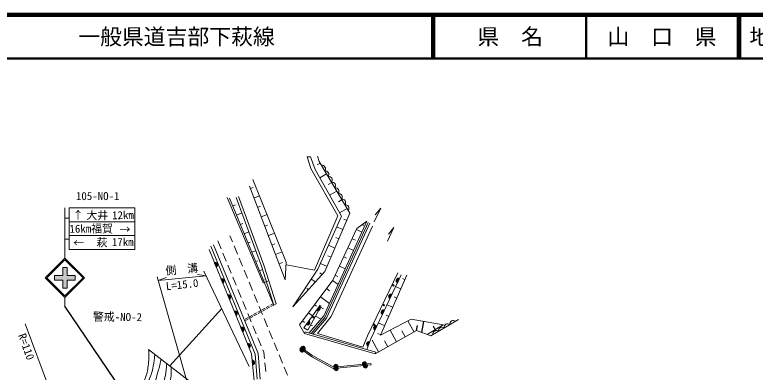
# Model space of a CAD drawing. Units: millimetres, scale not verified. Extents: x 40000 to 680000, y 20000 to 380000.
# Drawn here: x 202217 to 371713, y 298261 to 380000 of the extents above; entities that cross this region are included whole.
import ezdxf
from ezdxf.enums import TextEntityAlignment as Align

# ---------------------------------------------------------------- set-up
doc = ezdxf.new("R2010")
doc.units = ezdxf.units.MM
doc.header["$LTSCALE"] = 1000
for name, color, linetype, lineweight in [('M-BGD', 7, 'Continuous', 13), ('M-BMK', 2, 'Continuous', 13), ('M-STR-HTXT', 7, 'Continuous', 13), ('M-STR-STRC', 7, 'Continuous', 13), ('M-TTL', 7, 'Continuous', 25), ('M-TTL-LINE', 7, 'Continuous', 50)]:
    doc.layers.add(name, color=color, linetype=linetype, lineweight=lineweight)
doc.layers.add('M-TTL-TXT', color=7, linetype='Continuous')
doc.styles.add('ＭＳ ゴシック', font='')
doc.styles.get('ＭＳ ゴシック').set_extended_font_data('MS Gothic')

msp = doc.modelspace()

# ---------------------------------------------------------------- hatches: boundary and pattern name
at = {"layer": 'M-BGD'}
for points in [[(248322, 322345, 0.41421), (248596, 322997, 0.41421), (247944, 323271)], [(249834, 318642, 0.41421), (250108, 319294, 0.41421), (249456, 319568)], [(290230, 319632, 0.41421), (289564, 319395, 0.41421), (289801, 318729)], [(251346, 314939, 0.41421), (251620, 315591, 0.41421), (250968, 315865)], [(288514, 316019, 0.41421), (287848, 315781, 0.41421), (288085, 315115)], [(252858, 311236, 0.41421), (253132, 311888, 0.41421), (252480, 312162)], [(271324, 312460, 0.41421), (272022, 312572, 0.41421), (271909, 313270)], [(286798, 312405, 0.41421), (286132, 312168, 0.41421), (286369, 311502)], [(254370, 307533, 1), (253992, 308458)], [(268982, 309216, 0.41421), (269681, 309329, 0.41421), (269568, 310027)], [(285083, 308792, 1), (284654, 307889)], [(283423, 305155, 0.41421), (282778, 304865, 0.41421), (283067, 304220)], [(255846, 303815, 1), (255480, 304746)], [(267566, 303696, 1), (268383, 303118)], [(268615, 303331, 1), (267803, 303914)], [(256631, 299930, 1), (256534, 300925)], [(282744, 300129, 1), (281749, 300038)], [(276239, 299538, 0.41421), (275692, 299986, 0.41421), (275244, 299439)], [(275267, 299127, 1), (276262, 299219)], [(281971, 299745, 0.41421), (282515, 299293, 0.41421), (282967, 299837)]]:
    msp.add_hatch(color=256, dxfattribs=at).paths.add_polyline_path(points)
at = {"layer": 'M-STR-STRC'}
msp.add_hatch(color=256, dxfattribs=at).paths.add_polyline_path([(211328, 320343), (213188, 320343), (213189, 322203), (214189, 322203), (214188, 320343), (216048, 320343), (216048, 319343), (214188, 319343), (214187, 317483), (213187, 317483), (213188, 319343), (211328, 319343)])

# ---------------------------------------------------------------- linework, layer by layer
at = {"layer": 'M-BGD'}
for p, q in [((269892, 347483), (269114, 347483)), ((269114, 347483), (269974, 344822)), ((270956, 344617), (269892, 347483)), ((271902, 346420), (271534, 347648)), ((271448, 345737), (272153, 345999)), ((278939, 334629), (271902, 346420)), ((269974, 344822), (276196, 334056)), ((276974, 333974), (270956, 344617)), ((272021, 342734), (273577, 343614)), ((255933, 340810), (264120, 319401)), ((264366, 323413), (256711, 342325)), ((273985, 341203), (274756, 341638)), ((256151, 340240), (256804, 340490)), ((274285, 338730), (275935, 339663)), ((250816, 338191), (259071, 318696)), ((261389, 313925), (251389, 338027)), ((258693, 322547), (252880, 338238)), ((259261, 322740), (253443, 338447)), ((256973, 338092), (258230, 338573)), ((276317, 337237), (277114, 337687)), ((252102, 336308), (252711, 336561)), ((257794, 335944), (258465, 336200)), ((276549, 334726), (278293, 335712)), ((284508, 332670), (285982, 335782)), ((285982, 335782), (284716, 334278)), ((252984, 334183), (254196, 334687)), ((258616, 333795), (259956, 334308)), ((276196, 334056), (270833, 321571)), ((271611, 321816), (276974, 333974)), ((273208, 321284), (278939, 334629)), ((253865, 332059), (254453, 332303)), ((272984, 311180), (282840, 332812)), ((273227, 310806), (283106, 332502)), ((273567, 310588), (283470, 332336)), ((277564, 333283), (278234, 332988)), ((282840, 332812), (280530, 331102)), ((259437, 331647), (260087, 331896)), ((274657, 310967), (284084, 331644)), ((280530, 331102), (275031, 319312)), ((275886, 331509), (277326, 330874)), ((280422, 330871), (281687, 330281)), ((281822, 332058), (282029, 331778)), ((287541, 328219), (289014, 331330)), ((289014, 331330), (287749, 329827)), ((254747, 329934), (255795, 330370)), ((260259, 329499), (261682, 330043)), ((275703, 329077), (276418, 328761)), ((257895, 302549), (247721, 327354)), ((248680, 328293), (249444, 326445)), ((255628, 327810), (256085, 328000)), ((261080, 327350), (261782, 327619)), ((274030, 327301), (275511, 326647)), ((279450, 328787), (280195, 328439)), ((254723, 306668), (246700, 326317)), ((257207, 302382), (247073, 327088)), ((249826, 325521), (250589, 323672)), ((256509, 325685), (257394, 326053)), ((261902, 325202), (263408, 325778)), ((278478, 326702), (279780, 326095)), ((273859, 324862), (274603, 324534)), ((277505, 324618), (278135, 324324)), ((250971, 322748), (251735, 320900)), ((257391, 323561), (257812, 323736)), ((261492, 313624), (258693, 322547)), ((262022, 313911), (259261, 322740)), ((262723, 323054), (263517, 323357)), ((264120, 319401), (264366, 323413)), ((270833, 321571), (264407, 322799)), ((272174, 323092), (273696, 322421)), ((276533, 322533), (277872, 321909)), ((258272, 321437), (258952, 321719)), ((265880, 313220), (271611, 321816)), ((265880, 313220), (273208, 321284)), ((272047, 320986), (272601, 320616)), ((275561, 320449), (276155, 320172)), ((282935, 306545), (289921, 320954)), ((290659, 320535), (283700, 305880)), ((285961, 306731), (291974, 320424)), ((252117, 319975), (252881, 318127)), ((259071, 318696), (260389, 319133)), ((259154, 319312), (259408, 319418)), ((275031, 319312), (267417, 309106)), ((270088, 319527), (271036, 318895)), ((274961, 319219), (276219, 318280)), ((291532, 319417), (290960, 319668)), ((253263, 317203), (254026, 315354)), ((269101, 317421), (269472, 317173)), ((273585, 317375), (274275, 316861)), ((290607, 317311), (289383, 317848)), ((272210, 315532), (274267, 313997)), ((289677, 315207), (289041, 315487)), ((254408, 314430), (255172, 312582)), ((260732, 313565), (261389, 313925)), ((260823, 313253), (261492, 313624)), ((261492, 313624), (262022, 313911)), ((268397, 308405), (272127, 313572)), ((270835, 313688), (271288, 313350)), ((288757, 313099), (287409, 313691)), ((237700, 299713), (249624, 312852)), ((257837, 311981), (258539, 312365)), ((257937, 311652), (258637, 312040)), ((258802, 312509), (259504, 312893)), ((258899, 312186), (259599, 312574)), ((259767, 313037), (260469, 313421)), ((259861, 312719), (260560, 313107)), ((272382, 313427), (269270, 307896)), ((272199, 313102), (272863, 312728)), ((254942, 310397), (255644, 310781)), ((255051, 310051), (255751, 310439)), ((255554, 311657), (256318, 309809)), ((255907, 310925), (256609, 311309)), ((256013, 310585), (256713, 310973)), ((256872, 311453), (257574, 311837)), ((256975, 311118), (257675, 311506)), ((269460, 311844), (270383, 311156)), ((269625, 307227), (272984, 311180)), ((270041, 307108), (273227, 310806)), ((270480, 306983), (273567, 310588)), ((271071, 311097), (272318, 310396)), ((271548, 307086), (274657, 310967)), ((292984, 310381), (285960, 306730)), ((287833, 310993), (287199, 311271)), ((300703, 309018), (292984, 310381)), ((303758, 310301), (297454, 306576)), ((256699, 308885), (257463, 307036)), ((267417, 309106), (268555, 307117)), ((268084, 310001), (268563, 309644)), ((269944, 309093), (270373, 308851)), ((286908, 308888), (285435, 309534)), ((293622, 307437), (292210, 309978)), ((296622, 306880), (300289, 309091)), ((298456, 307985), (297991, 308756)), ((269270, 307896), (268397, 308405)), ((268665, 307502), (268555, 307117)), ((284724, 302492), (268555, 307117)), ((284834, 302876), (268665, 307502)), ((281922, 303973), (271548, 307086)), ((284724, 302492), (294206, 307761)), ((285983, 306782), (285308, 307078)), ((289610, 305187), (288126, 307856)), ((291612, 306319), (290842, 307704)), ((294206, 307761), (297454, 306576)), ((256388, 302439), (254723, 306668)), ((257845, 306112), (258609, 304264)), ((281922, 303973), (282935, 306545)), ((283700, 305880), (282779, 303463)), ((285489, 302918), (284005, 305588)), ((287591, 304085), (286835, 305446)), ((242176, 296238), (232843, 303484)), ((267566, 303696), (267803, 303914)), ((267566, 303696), (270368, 301713)), ((270223, 302186), (267803, 303914)), ((256988, 296244), (256388, 302439)), ((257716, 296633), (257207, 302382)), ((258416, 296673), (257895, 302549)), ((258991, 303339), (259200, 302832)), ((259200, 302832), (259352, 301389)), ((275244, 299439), (270223, 302186)), ((270368, 301713), (275098, 299111)), ((284834, 302876), (284724, 302492)), ((259456, 300394), (259665, 298405)), ((283740, 300221), (275244, 299439)), ((283777, 299912), (283740, 300221)), ((275098, 299111), (283777, 299912))]:
    msp.add_line(p, q, dxfattribs=at)
at = {"layer": 'M-BGD', "lineweight": 25}
for points in [[(248322, 322345, 0.41421), (248596, 322997, 0.41421), (247944, 323271)], [(249834, 318642, 0.41421), (250108, 319294, 0.41421), (249456, 319568)], [(290230, 319632, 0.41421), (289564, 319395, 0.41421), (289801, 318729)], [(251346, 314939, 0.41421), (251620, 315591, 0.41421), (250968, 315865)], [(288514, 316019, 0.41421), (287848, 315781, 0.41421), (288085, 315115)], [(252858, 311236, 0.41421), (253132, 311888, 0.41421), (252480, 312162)], [(271324, 312460, 0.41421), (272022, 312572, 0.41421), (271909, 313270)], [(286798, 312405, 0.41421), (286132, 312168, 0.41421), (286369, 311502)], [(254370, 307533, 1), (253992, 308458)], [(268982, 309216, 0.41421), (269681, 309329, 0.41421), (269568, 310027)], [(285083, 308792, 1), (284654, 307889)], [(283423, 305155, 0.41421), (282778, 304865, 0.41421), (283067, 304220)], [(255846, 303815, 1), (255480, 304746)], [(267566, 303696, 1), (268383, 303118)], [(268615, 303331, 1), (267803, 303914)], [(256631, 299930, 1), (256534, 300925)], [(282744, 300129, 1), (281749, 300038)], [(276239, 299538, 0.41421), (275692, 299986, 0.41421), (275244, 299439)], [(275267, 299127, 1), (276262, 299219)], [(281971, 299745, 0.41421), (282515, 299293, 0.41421), (282967, 299837)]]:
    msp.add_lwpolyline(points, format="xyb", close=True, dxfattribs=at)
at = {"layer": 'M-BGD'}
for centre in [(288879, 318117), (286698, 313618), (270565, 310809), (284517, 309119)]:
    msp.add_circle(centre, 150, dxfattribs=at)
for centre, start, end in [((272521, 344774), 323.4466, 98.20687), ((273289, 343486), 323.4466, 98.20687), ((274058, 342198), 323.4466, 98.20687), ((274827, 340909), 323.4466, 98.20687), ((275595, 339621), 323.4466, 98.20687), ((276364, 338333), 323.4466, 98.20687), ((277133, 337045), 323.4466, 98.20687), ((277901, 335757), 323.4466, 98.20687), ((300043, 307743), 53.19909, 187.95936), ((301334, 308506), 53.19909, 187.95936), ((302626, 309269), 53.19909, 187.95936), ((298752, 306980), 53.19909, 187.95936)]:
    msp.add_arc(centre, 812, start, end, dxfattribs=at)
for points, knots in [([(232843, 303484), (232923, 301950), (232958, 301435), (232805, 300136), (232663, 298923), (232560, 298230), (232150, 297080), (231822, 296159), (231589, 295631), (230977, 294869), (230187, 293887), (229542, 293486), (228439, 292877), (227411, 292309), (226920, 292165), (225628, 291813)], [0, 0, 0, 0, 1, 1, 1, 2, 2, 2, 3, 3, 3, 4, 4, 4, 5, 5, 5, 5]), ([(226037, 289957), (227600, 290568), (228291, 290776), (229421, 291758), (230271, 292497), (230635, 293035), (231304, 293941), (232019, 294909), (232472, 295438), (232969, 296534), (233493, 297689), (233637, 298404), (233897, 299645), (234116, 300694), (234165, 301088), (234288, 302362)], [0, 0, 0, 0, 1, 1, 1, 2, 2, 2, 3, 3, 3, 4, 4, 4, 5, 5, 5, 5]), ([(226528, 286764), (228298, 287367), (228964, 287611), (230349, 288483), (231851, 289429), (232606, 290137), (233760, 291485), (234670, 292548), (235053, 293259), (235671, 294514), (236213, 295615), (236442, 296285), (236680, 297489), (236896, 298577), (236911, 299030), (236921, 300317)], [0, 0, 0, 0, 1, 1, 1, 2, 2, 2, 3, 3, 3, 4, 4, 4, 5, 5, 5, 5]), ([(235725, 301246), (235377, 299724), (235270, 299294), (234906, 298062), (234475, 296601), (234359, 295712), (233624, 294378), (232898, 293060), (232249, 292444), (231113, 291458), (229807, 290324), (229077, 290029), (227293, 289220)], [0, 0, 0, 0, 1, 1, 1, 2, 2, 2, 3, 3, 3, 4, 4, 4, 4]), ([(238039, 299450), (238034, 297943), (238021, 297444), (237827, 296179), (237610, 294773), (237407, 293987), (236899, 292659), (236435, 291447), (236118, 290771), (235370, 289711), (234649, 288688), (234204, 288095), (233187, 287364), (232076, 286565), (231323, 286318), (230076, 285754), (227732, 284694), (226725, 284553), (223772, 283844)], [0, 0, 0, 0, 1, 1, 1, 2, 2, 2, 3, 3, 3, 4, 4, 4, 5, 5, 5, 6, 6, 6, 6])]:
    msp.add_open_spline(points, degree=3, knots=knots, dxfattribs=at)
at = {"layer": 'M-BMK'}
for p, q in [((252017, 328059), (251454, 329416)), ((253167, 325288), (252400, 327135)), ((254317, 322517), (253550, 324364)), ((255466, 319746), (254700, 321593)), ((256616, 316975), (255850, 318822)), ((257766, 314204), (256999, 316051)), ((258916, 311433), (258149, 313280)), ((260066, 308662), (259299, 310509)), ((261215, 305891), (260449, 307739)), ((262365, 303120), (261599, 304968)), ((263515, 300349), (262748, 302197)), ((264665, 297579), (263898, 299426))]:
    msp.add_line(p, q, dxfattribs=at)
at = {"layer": 'M-STR-HTXT'}
for p, q in [((246014, 320264), (244076, 320586)), ((255888, 299575), (245493, 321356)), ((234809, 320067), (246506, 279172)), ((235044, 319242), (246014, 320264)), ((235044, 319242), (236890, 319917)), ((222190, 262225), (204599, 309291))]:
    msp.add_line(p, q, dxfattribs=at)
at = {"layer": 'M-STR-STRC'}
for p, q in [((213687, 335847), (213687, 324347)), ((214687, 335847), (229687, 335847)), ((214687, 335847), (214687, 326347)), ((229687, 335847), (229687, 326347)), ((213687, 333472), (214687, 333472)), ((214687, 332680), (229687, 332680)), ((214687, 329514), (229687, 329514)), ((213687, 328722), (214687, 328722)), ((229687, 326347), (214687, 326347)), ((209187, 319843), (213687, 324343)), ((209541, 319843), (213687, 323989)), ((218188, 319843), (213687, 324343)), ((217834, 319843), (213687, 323989)), ((213189, 322203), (213188, 320343)), ((213189, 322203), (214189, 322203)), ((214189, 322203), (214188, 320343)), ((209187, 319843), (213687, 315342)), ((209541, 319843), (213687, 315696)), ((211328, 320343), (211328, 319343)), ((211328, 320343), (213188, 320343)), ((211328, 319343), (213188, 319343)), ((213188, 319343), (213187, 317483)), ((213687, 315696), (217834, 319843)), ((213688, 315343), (218188, 319843)), ((214188, 319343), (214187, 317483)), ((214188, 320343), (216048, 320343)), ((214188, 319343), (216048, 319343)), ((216048, 320343), (216048, 319343)), ((213187, 317483), (214187, 317483)), ((213688, 315343), (213688, 313343))]:
    msp.add_line(p, q, dxfattribs=at)
at = {"layer": 'M-TTL', "color": 2, "lineweight": 140}
msp.add_line((680000, 380000), (40000, 380000), dxfattribs=at)
at = {"layer": 'M-TTL'}
for p, q in [((240255, 274229), (213688, 313343)), ((294211, 307759), (294435, 308915)), ((295382, 307332), (295875, 309870))]:
    msp.add_line(p, q, dxfattribs=at)
at = {"layer": 'M-TTL-LINE'}
for p, q in [((297750, 380000), (297750, 370000)), ((298250, 380000), (298250, 370000)), ((333000, 380000), (333000, 370000)), ((367750, 380000), (367750, 370000)), ((368250, 380000), (368250, 370000)), ((40000, 370000), (680000, 370000))]:
    msp.add_line(p, q, dxfattribs=at)

# ---------------------------------------------------------------- texts
at = {"layer": 'M-STR-HTXT', "style": 'ＭＳ ゴシック'}
for s, rotation, p in [('側\u3000溝', 5.431, (236842, 319972)), ('L=15.0', 6.166, (236957, 316443)), ('R=110', 289.654, (202438, 306534))]:
    msp.add_text(s, height=1833, rotation=rotation, dxfattribs=at).set_placement(p, align=Align.BOTTOM_LEFT)
at = {"layer": 'M-STR-STRC', "style": 'ＭＳ ゴシック'}
msp.add_text('105-NO-1', height=1833, dxfattribs=at).set_placement((216205, 337079), align=Align.BOTTOM_LEFT)
for s, p in [('↑', (216687, 334242)), ('福賀', (222187, 331097)), ('→', (227456, 330926)), ('萩', (222187, 327930)), ('17km', (226920, 328026))]:
    msp.add_text(s, height=1833, dxfattribs=at).set_placement(p, align=Align.MIDDLE_CENTER)
for s, rotation, p in [('大井', 359.29, (221115, 334158)), ('12km', 1.123, (226976, 334190)), ('16km', 0.55, (217218, 331090)), ('→', 180, (216844, 327904))]:
    msp.add_text(s, height=1833, rotation=rotation, dxfattribs=at).set_placement(p, align=Align.MIDDLE_CENTER)
msp.add_text('警戒-NO-2', height=1833, rotation=359.29, dxfattribs=at).set_placement((220073, 309515), align=Align.BOTTOM_LEFT)
at = {"layer": 'M-TTL-TXT', "style": 'ＭＳ ゴシック'}
for s, p in [('一般県道吉部下萩線', (216734, 375000)), ('地 名', (370380, 375000))]:
    msp.add_text(s, height=3666, dxfattribs=at).set_placement(p, align=Align.MIDDLE_LEFT)
for s, p in [('県\u3000名', (315625, 375000)), ('山\u3000口\u3000県', (350375, 375000))]:
    msp.add_text(s, height=3666, dxfattribs=at).set_placement(p, align=Align.MIDDLE_CENTER)

doc.saveas('drawing.dxf')
